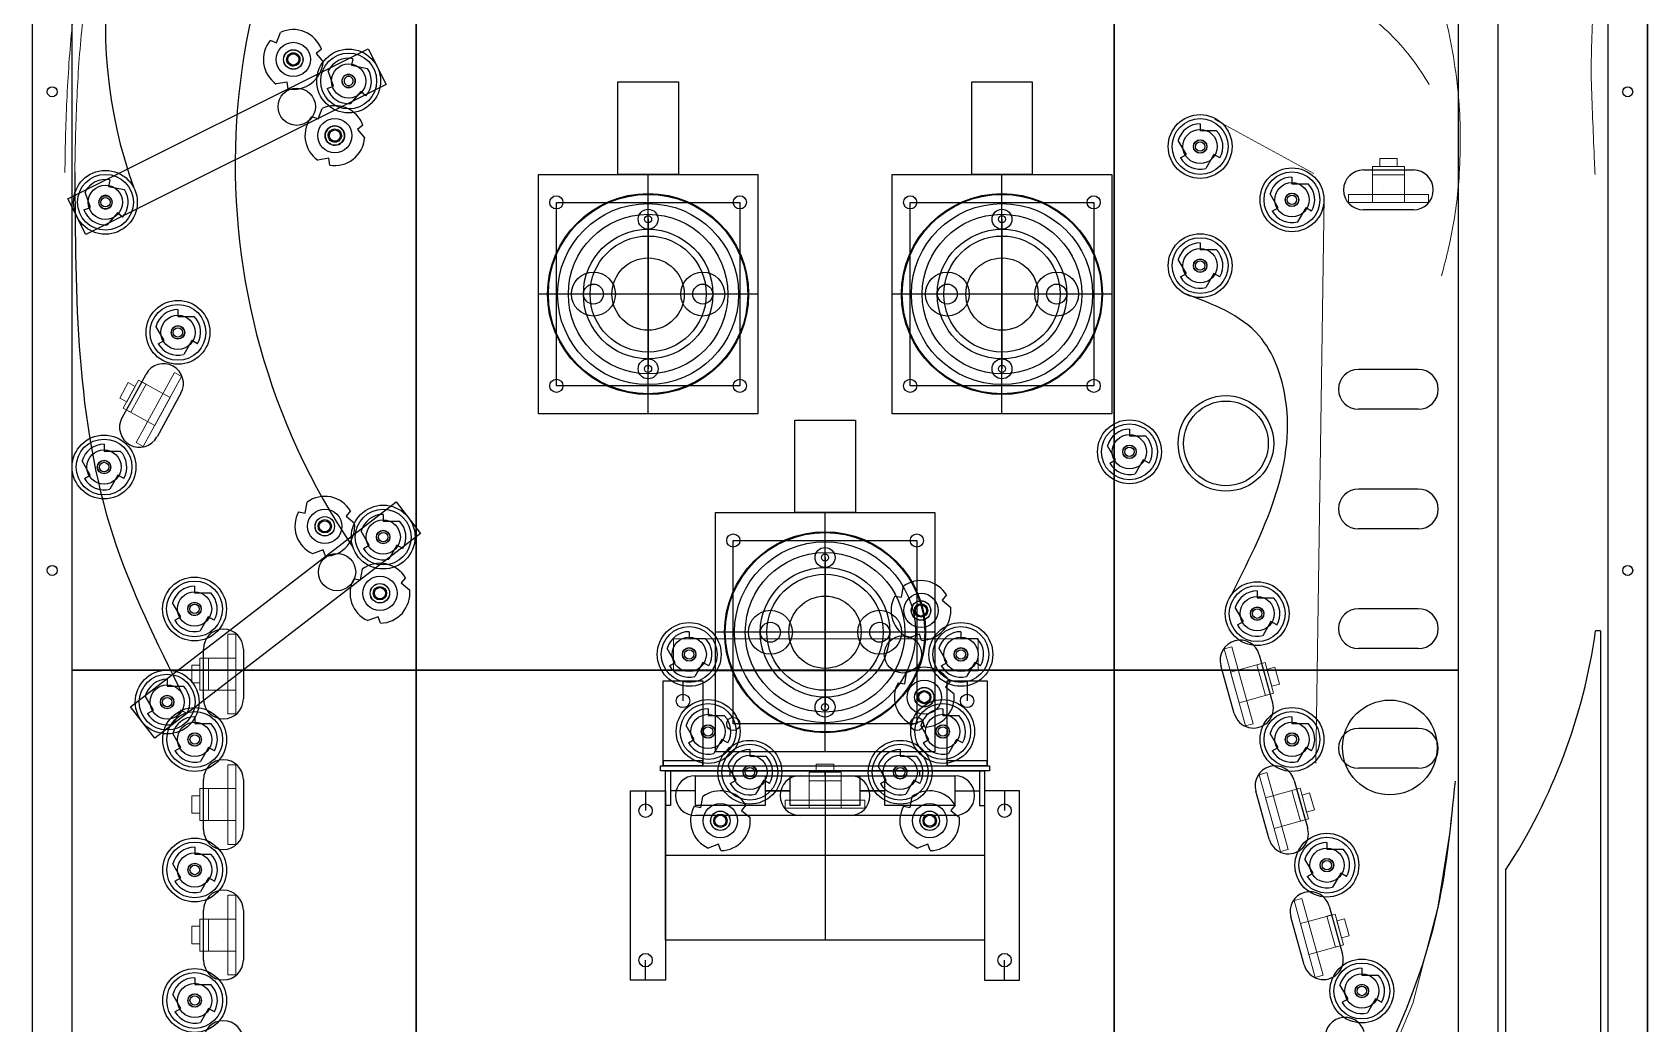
# Model space of a CAD drawing. Extents: x 374.4 to 394.6, y 456 to 498.
# Drawn here: x 374.37 to 394.62, y 477.32 to 489.75 of the extents above; entities that cross this region are included whole.
import ezdxf

# ---------------------------------------------------------------- set-up
doc = ezdxf.new("R2010")
doc.units = 0
doc.header["$LTSCALE"] = 5
doc.header["$MEASUREMENT"] = 0
for name, color, linetype in [('Z0_BOTCOMP', 4, 'Continuous'), ('Z0_CUT250', 4, 'Continuous'), ('Z0_CUT500', 4, 'Continuous'), ('Z0_LOWERTHIRD', 4, 'Continuous'), ('Z0_RUBBER', 4, 'Continuous'), ('Z0_TOPCOMP', 6, 'Continuous'), ('Z0_WOODOUTLINE', 5, 'Continuous'), ('Z_MODULAR', 5, 'Continuous')]:
    doc.layers.add(name, color=color, linetype=linetype)

msp = doc.modelspace()

# ---------------------------------------------------------------- linework, layer by layer
at = {"layer": 'Z0_BOTCOMP', "color": 4, "linetype": 'Continuous', "lineweight": 25}
for p, q in [((377.349, 489.645), (377.428, 489.615)), ((377.428, 489.615), (377.478, 489.745)), ((377.989, 489.535), (377.923, 489.482)), ((377.923, 489.482), (378.011, 489.374)), ((378.142, 489.07), (378.075, 489.262)), ((378.384, 489.415), (378.368, 489.332)), ((378.368, 489.332), (378.568, 489.293)), ((377.56, 489.12), (377.423, 489.098)), ((377.574, 489.036), (377.56, 489.12)), ((378.061, 489.042), (378.142, 489.07)), ((381.705, 487.964), (381.705, 489.124)), ((381.705, 489.124), (382.465, 489.124)), ((382.465, 489.124), (382.465, 487.964)), ((386.141, 487.964), (386.141, 489.124)), ((386.141, 489.124), (386.901, 489.124)), ((386.901, 489.124), (386.901, 487.964)), ((378.482, 489.004), (378.349, 488.851)), ((378.546, 488.949), (378.482, 489.004)), ((377.87, 488.691), (377.949, 488.661)), ((377.949, 488.661), (377.999, 488.791)), ((378.51, 488.581), (378.444, 488.527)), ((378.444, 488.527), (378.532, 488.42)), ((389.005, 488.599), (389.005, 488.514)), ((389.005, 488.514), (389.208, 488.514)), ((388.832, 488.214), (388.73, 488.39)), ((378.081, 488.166), (377.944, 488.143)), ((378.095, 488.082), (378.081, 488.166)), ((388.758, 488.172), (388.832, 488.214)), ((389.178, 488.214), (389.077, 488.038)), ((389.252, 488.172), (389.178, 488.214)), ((375.336, 487.895), (375.32, 487.811)), ((380.71, 487.964), (383.46, 487.964)), ((380.71, 484.964), (380.71, 487.964)), ((382.465, 487.964), (381.705, 487.964)), ((382.085, 484.964), (382.085, 487.964)), ((383.46, 487.964), (383.46, 484.964)), ((385.146, 487.964), (387.896, 487.964)), ((385.146, 484.964), (385.146, 487.964)), ((386.901, 487.964), (386.141, 487.964)), ((386.521, 484.964), (386.521, 487.964)), ((387.896, 487.964), (387.896, 484.964)), ((390.156, 487.931), (390.156, 487.846)), ((390.156, 487.846), (390.359, 487.846)), ((375.093, 487.549), (375.026, 487.741)), ((375.32, 487.811), (375.519, 487.773)), ((389.983, 487.546), (389.881, 487.722)), ((375.013, 487.521), (375.093, 487.549)), ((375.433, 487.484), (375.3, 487.33)), ((375.497, 487.428), (375.433, 487.484)), ((380.935, 487.614), (383.235, 487.614)), ((380.935, 485.314), (380.935, 487.614)), ((382.085, 485.314), (382.085, 487.614)), ((383.235, 487.614), (383.235, 485.314)), ((385.371, 487.614), (387.671, 487.614)), ((385.371, 485.314), (385.371, 487.614)), ((386.521, 485.314), (386.521, 487.614)), ((387.671, 487.614), (387.671, 485.314)), ((389.909, 487.503), (389.983, 487.546)), ((390.329, 487.546), (390.227, 487.37)), ((390.403, 487.503), (390.329, 487.546)), ((382.085, 487.402), (382.085, 485.527)), ((386.521, 487.402), (386.521, 485.527)), ((382.085, 485.736), (382.085, 487.193)), ((386.521, 485.736), (386.521, 487.193)), ((389.005, 487.106), (389.005, 487.021)), ((389.005, 487.021), (389.208, 487.021)), ((388.832, 486.721), (388.73, 486.897)), ((388.758, 486.679), (388.832, 486.721)), ((389.178, 486.721), (389.077, 486.546)), ((389.252, 486.679), (389.178, 486.721)), ((383.46, 486.464), (380.71, 486.464)), ((383.235, 486.464), (380.935, 486.464)), ((382.813, 486.464), (381.357, 486.464)), ((382.77, 486.464), (381.4, 486.464)), ((387.896, 486.464), (385.146, 486.464)), ((387.671, 486.464), (385.371, 486.464)), ((387.249, 486.464), (385.793, 486.464)), ((387.206, 486.464), (385.836, 486.464)), ((376.191, 486.269), (376.191, 486.184)), ((376.018, 485.884), (375.916, 486.06)), ((376.191, 486.184), (376.394, 486.184)), ((375.944, 485.841), (376.018, 485.884)), ((376.364, 485.884), (376.263, 485.708)), ((376.438, 485.841), (376.364, 485.884)), ((383.235, 485.314), (380.935, 485.314)), ((387.671, 485.314), (385.371, 485.314)), ((383.46, 484.964), (380.71, 484.964)), ((383.923, 483.725), (383.923, 484.885)), ((383.923, 484.885), (384.683, 484.885)), ((384.683, 484.885), (384.683, 483.725)), ((387.896, 484.964), (385.146, 484.964)), ((388.119, 484.772), (388.119, 484.687)), ((388.119, 484.687), (388.322, 484.687)), ((375.265, 484.581), (375.265, 484.496)), ((375.265, 484.496), (375.468, 484.496)), ((387.946, 484.387), (387.844, 484.563)), ((387.872, 484.344), (387.946, 484.387)), ((388.292, 484.387), (388.191, 484.211)), ((388.366, 484.344), (388.292, 484.387)), ((375.092, 484.196), (374.991, 484.372)), ((375.019, 484.154), (375.092, 484.196)), ((375.439, 484.196), (375.337, 484.02)), ((375.512, 484.154), (375.439, 484.196)), ((377.787, 483.719), (377.811, 483.856)), ((377.703, 483.734), (377.787, 483.719)), ((378.353, 483.747), (378.298, 483.681)), ((378.298, 483.681), (378.404, 483.592)), ((378.764, 483.703), (378.764, 483.618)), ((378.764, 483.618), (378.967, 483.618)), ((382.928, 483.725), (385.678, 483.725)), ((382.928, 480.725), (382.928, 483.725)), ((384.683, 483.725), (383.923, 483.725)), ((384.303, 480.725), (384.303, 483.725)), ((385.678, 483.725), (385.678, 480.725)), ((378.59, 483.318), (378.489, 483.494)), ((383.153, 483.375), (385.453, 483.375)), ((383.153, 481.075), (383.153, 483.375)), ((384.303, 481.075), (384.303, 483.375)), ((385.453, 483.375), (385.453, 481.075)), ((378.01, 483.258), (377.879, 483.21)), ((378.039, 483.178), (378.01, 483.258)), ((378.517, 483.276), (378.59, 483.318)), ((378.937, 483.318), (378.835, 483.142)), ((379.01, 483.276), (378.937, 483.318)), ((378.478, 482.88), (378.503, 483.017)), ((384.303, 483.162), (384.303, 481.287)), ((376.399, 482.802), (376.399, 482.717)), ((378.395, 482.895), (378.478, 482.88)), ((379.044, 482.908), (378.989, 482.843)), ((378.989, 482.843), (379.096, 482.753)), ((384.303, 481.496), (384.303, 482.953)), ((385.262, 482.664), (385.286, 482.801)), ((376.226, 482.417), (376.124, 482.593)), ((376.399, 482.717), (376.602, 482.717)), ((385.178, 482.679), (385.262, 482.664)), ((385.827, 482.692), (385.773, 482.627)), ((385.773, 482.627), (385.879, 482.537)), ((389.72, 482.743), (389.72, 482.658)), ((389.72, 482.658), (389.923, 482.658)), ((376.152, 482.375), (376.226, 482.417)), ((376.572, 482.417), (376.47, 482.241)), ((376.646, 482.375), (376.572, 482.417)), ((378.702, 482.419), (378.571, 482.371)), ((378.731, 482.339), (378.702, 482.419)), ((389.547, 482.358), (389.445, 482.534)), ((389.473, 482.316), (389.547, 482.358)), ((389.893, 482.358), (389.792, 482.182)), ((389.967, 482.316), (389.893, 482.358)), ((382.6, 482.232), (382.6, 482.147)), ((385.678, 482.225), (382.928, 482.225)), ((385.453, 482.225), (383.153, 482.225)), ((385.031, 482.225), (383.575, 482.225)), ((384.988, 482.225), (383.618, 482.225)), ((385.485, 482.203), (385.354, 482.155)), ((385.514, 482.123), (385.485, 482.203)), ((386.006, 482.232), (386.006, 482.147)), ((382.426, 481.847), (382.325, 482.022)), ((382.6, 482.147), (382.803, 482.147)), ((385.833, 481.847), (385.732, 482.022)), ((386.006, 482.147), (386.209, 482.147)), ((382.353, 481.804), (382.426, 481.847)), ((382.773, 481.847), (382.671, 481.671)), ((382.846, 481.804), (382.773, 481.847)), ((385.76, 481.804), (385.833, 481.847)), ((386.18, 481.847), (386.078, 481.671)), ((386.253, 481.804), (386.18, 481.847)), ((376.056, 481.635), (376.056, 481.55)), ((376.056, 481.55), (376.259, 481.55)), ((382.272, 480.552), (382.272, 481.614)), ((382.272, 481.614), (382.772, 481.614)), ((382.522, 481.614), (382.522, 481.364)), ((382.772, 481.614), (382.772, 480.552)), ((385.218, 481.592), (385.302, 481.578)), ((385.302, 481.578), (385.326, 481.715)), ((385.868, 481.605), (385.813, 481.54)), ((385.834, 480.552), (385.834, 481.614)), ((385.834, 481.614), (386.334, 481.614)), ((386.084, 481.614), (386.084, 481.364)), ((386.334, 481.614), (386.334, 480.552)), ((375.883, 481.25), (375.782, 481.426)), ((385.813, 481.54), (385.92, 481.451)), ((375.809, 481.207), (375.883, 481.25)), ((376.229, 481.25), (376.128, 481.074)), ((376.303, 481.207), (376.229, 481.25)), ((376.401, 481.166), (376.401, 481.081)), ((382.837, 481.266), (382.837, 481.181)), ((382.837, 481.181), (383.04, 481.181)), ((385.778, 481.266), (385.778, 481.181)), ((385.778, 481.181), (385.981, 481.181)), ((390.156, 481.166), (390.156, 481.081)), ((376.228, 480.781), (376.126, 480.957)), ((376.401, 481.081), (376.604, 481.081)), ((382.664, 480.881), (382.563, 481.057)), ((385.453, 481.075), (383.153, 481.075)), ((385.525, 481.116), (385.394, 481.069)), ((385.605, 480.881), (385.503, 481.057)), ((385.554, 481.036), (385.525, 481.116)), ((389.983, 480.781), (389.881, 480.957)), ((390.156, 481.081), (390.359, 481.081)), ((376.154, 480.739), (376.228, 480.781)), ((376.574, 480.781), (376.473, 480.606)), ((376.648, 480.739), (376.574, 480.781)), ((382.591, 480.838), (382.664, 480.881)), ((383.011, 480.881), (382.909, 480.705)), ((383.084, 480.838), (383.011, 480.881)), ((383.361, 480.755), (383.361, 480.67)), ((385.245, 480.755), (385.245, 480.67)), ((385.531, 480.838), (385.605, 480.881)), ((385.951, 480.881), (385.85, 480.705)), ((386.025, 480.838), (385.951, 480.881)), ((389.909, 480.739), (389.983, 480.781)), ((390.329, 480.781), (390.227, 480.606)), ((390.403, 480.739), (390.329, 480.781)), ((382.24, 480.489), (382.24, 480.552)), ((382.24, 480.552), (386.365, 480.552)), ((382.272, 480.614), (382.272, 480.552)), ((382.772, 480.614), (382.272, 480.614)), ((382.272, 480.552), (382.772, 480.552)), ((382.772, 480.552), (382.272, 480.552)), ((382.772, 480.552), (382.772, 480.614)), ((385.678, 480.725), (382.928, 480.725)), ((383.188, 480.37), (383.087, 480.546)), ((383.361, 480.67), (383.564, 480.67)), ((385.071, 480.37), (384.97, 480.546)), ((385.245, 480.67), (385.448, 480.67)), ((385.834, 480.614), (385.834, 480.552)), ((386.334, 480.614), (385.834, 480.614)), ((385.834, 480.552), (386.334, 480.552)), ((386.334, 480.552), (385.834, 480.552)), ((386.334, 480.552), (386.334, 480.614)), ((386.365, 480.552), (386.365, 480.489)), ((386.365, 480.489), (382.24, 480.489)), ((382.303, 478.364), (382.303, 480.489)), ((382.303, 480.489), (386.303, 480.489)), ((382.365, 480.489), (382.365, 480.052)), ((382.678, 480.427), (383.553, 480.427)), ((382.678, 480.052), (382.678, 480.427)), ((383.114, 480.328), (383.188, 480.37)), ((383.115, 480.427), (383.115, 480.489)), ((383.534, 480.37), (383.433, 480.195)), ((383.608, 480.328), (383.534, 480.37)), ((383.553, 480.427), (383.553, 480.052)), ((383.865, 480.427), (384.74, 480.427)), ((383.865, 480.052), (383.865, 480.427)), ((384.303, 480.427), (384.303, 480.489)), ((384.303, 480.489), (384.303, 478.364)), ((384.74, 480.427), (384.74, 480.052)), ((384.998, 480.328), (385.071, 480.37)), ((385.053, 480.427), (385.928, 480.427)), ((385.053, 480.052), (385.053, 480.427)), ((385.418, 480.37), (385.316, 480.195)), ((385.491, 480.328), (385.418, 480.37)), ((385.49, 480.427), (385.49, 480.489)), ((385.928, 480.427), (385.928, 480.052)), ((386.24, 480.489), (386.24, 480.052)), ((386.303, 480.489), (386.303, 478.364)), ((381.865, 477.864), (381.865, 480.239)), ((381.865, 480.239), (382.303, 480.239)), ((382.053, 480.239), (382.053, 479.989)), ((382.303, 480.239), (382.303, 477.864)), ((382.678, 480.239), (382.365, 480.239)), ((382.746, 480.028), (382.77, 480.165)), ((383.553, 480.239), (383.865, 480.239)), ((383.865, 480.239), (383.553, 480.239)), ((385.053, 480.239), (384.74, 480.239)), ((384.74, 480.239), (385.053, 480.239)), ((385.37, 480.028), (385.394, 480.165)), ((385.928, 480.239), (386.24, 480.239)), ((386.303, 480.239), (386.303, 477.864)), ((386.74, 480.239), (386.303, 480.239)), ((386.553, 480.239), (386.553, 479.989)), ((386.74, 477.864), (386.74, 480.239)), ((382.365, 480.052), (382.303, 480.052)), ((382.662, 480.043), (382.746, 480.028)), ((383.553, 480.052), (382.678, 480.052)), ((383.312, 480.056), (383.257, 479.991)), ((383.257, 479.991), (383.364, 479.901)), ((384.74, 480.052), (383.865, 480.052)), ((385.928, 480.052), (385.053, 480.052)), ((385.287, 480.043), (385.37, 480.028)), ((385.936, 480.056), (385.881, 479.991)), ((385.881, 479.991), (385.988, 479.901)), ((386.24, 480.052), (386.303, 480.052)), ((376.401, 479.53), (376.401, 479.445)), ((382.969, 479.567), (382.838, 479.519)), ((382.998, 479.487), (382.969, 479.567)), ((385.593, 479.567), (385.463, 479.519)), ((385.622, 479.487), (385.593, 479.567)), ((390.594, 479.59), (390.594, 479.505)), ((376.228, 479.145), (376.126, 479.321)), ((376.401, 479.445), (376.604, 479.445)), ((386.303, 479.427), (382.303, 479.427)), ((390.421, 479.205), (390.319, 479.381)), ((390.594, 479.505), (390.797, 479.505)), ((376.154, 479.103), (376.228, 479.145)), ((376.574, 479.145), (376.473, 478.969)), ((376.648, 479.103), (376.574, 479.145)), ((390.347, 479.162), (390.421, 479.205)), ((390.767, 479.205), (390.666, 479.029)), ((390.841, 479.162), (390.767, 479.205)), ((386.303, 478.364), (382.303, 478.364)), ((382.053, 477.864), (382.053, 478.114)), ((386.553, 477.864), (386.553, 478.114)), ((391.032, 478.013), (391.032, 477.928)), ((391.032, 477.928), (391.235, 477.928)), ((376.401, 477.894), (376.401, 477.809)), ((376.401, 477.809), (376.604, 477.809)), ((382.303, 477.864), (381.865, 477.864)), ((386.303, 477.864), (386.74, 477.864)), ((390.859, 477.628), (390.757, 477.804)), ((376.228, 477.509), (376.126, 477.685)), ((376.154, 477.466), (376.228, 477.509)), ((376.574, 477.509), (376.473, 477.333)), ((376.648, 477.466), (376.574, 477.509)), ((390.785, 477.586), (390.859, 477.628)), ((391.205, 477.628), (391.104, 477.453)), ((391.279, 477.586), (391.205, 477.628))]:
    msp.add_line(p, q, dxfattribs=at)
for centre, radius in [((377.637, 489.405), 0.121), ((389.005, 488.314), 0.085), ((389.005, 488.314), 0.059), ((375.282, 487.615), 0.059), ((382.085, 486.464), 1.25), ((380.935, 487.614), 0.0825), ((383.235, 487.614), 0.0825), ((386.521, 486.464), 1.25), ((385.371, 487.614), 0.0825), ((387.671, 487.614), 0.0825), ((390.156, 487.646), 0.085), ((390.156, 487.646), 0.059), ((382.085, 486.464), 1.135), ((382.085, 486.464), 1), ((382.085, 487.402), 0.125), ((382.085, 487.402), 0.0445), ((386.521, 486.464), 1.135), ((386.521, 486.464), 1), ((386.521, 487.402), 0.125), ((386.521, 487.402), 0.0445), ((382.085, 486.464), 0.812), ((386.521, 486.464), 0.812), ((382.085, 486.464), 0.728), ((386.521, 486.464), 0.728), ((382.085, 486.464), 0.453), ((386.521, 486.464), 0.453), ((389.005, 486.821), 0.085), ((389.005, 486.821), 0.059), ((381.4, 486.464), 0.275), ((382.77, 486.464), 0.275), ((385.836, 486.464), 0.275), ((387.206, 486.464), 0.275), ((381.4, 486.464), 0.125), ((382.77, 486.464), 0.125), ((385.836, 486.464), 0.125), ((387.206, 486.464), 0.125), ((376.191, 485.984), 0.085), ((376.191, 485.984), 0.059), ((382.085, 485.527), 0.125), ((386.521, 485.527), 0.125), ((380.935, 485.314), 0.0825), ((382.085, 485.527), 0.0445), ((383.235, 485.314), 0.0825), ((385.371, 485.314), 0.0825), ((386.521, 485.527), 0.0445), ((387.671, 485.314), 0.0825), ((375.265, 484.296), 0.085), ((388.119, 484.487), 0.085), ((388.119, 484.487), 0.059), ((375.265, 484.296), 0.059), ((378.032, 483.553), 0.121), ((378.032, 483.553), 0.0835), ((378.764, 483.418), 0.085), ((378.764, 483.418), 0.059), ((384.303, 482.225), 1.25), ((383.153, 483.375), 0.0825), ((385.453, 483.375), 0.0825), ((384.303, 482.225), 1.135), ((384.303, 482.225), 1), ((384.303, 483.162), 0.125), ((384.303, 483.162), 0.0445), ((384.303, 482.225), 0.812), ((378.723, 482.714), 0.121), ((378.723, 482.714), 0.0835), ((384.303, 482.225), 0.728), ((376.399, 482.517), 0.085), ((376.399, 482.517), 0.059), ((384.303, 482.225), 0.453), ((385.506, 482.498), 0.121), ((385.506, 482.498), 0.0835), ((383.618, 482.225), 0.275), ((384.988, 482.225), 0.275), ((389.72, 482.458), 0.085), ((389.72, 482.458), 0.059), ((383.618, 482.225), 0.125), ((384.988, 482.225), 0.125), ((382.6, 481.947), 0.085), ((382.6, 481.947), 0.059), ((386.006, 481.947), 0.085), ((386.006, 481.947), 0.059), ((376.056, 481.35), 0.085), ((376.056, 481.35), 0.059), ((382.522, 481.364), 0.0843), ((384.303, 481.287), 0.125), ((385.547, 481.411), 0.121), ((385.547, 481.411), 0.0835), ((386.084, 481.364), 0.0843), ((383.153, 481.075), 0.0825), ((384.303, 481.287), 0.0445), ((385.453, 481.075), 0.0825), ((376.401, 480.881), 0.085), ((376.401, 480.881), 0.059), ((382.837, 480.981), 0.085), ((382.837, 480.981), 0.059), ((385.778, 480.981), 0.085), ((385.778, 480.981), 0.059), ((390.156, 480.881), 0.085), ((390.156, 480.881), 0.059), ((383.361, 480.47), 0.085), ((385.245, 480.47), 0.085), ((383.361, 480.47), 0.059), ((385.245, 480.47), 0.059), ((382.053, 479.989), 0.0843), ((382.991, 479.862), 0.121), ((382.991, 479.862), 0.0835), ((385.615, 479.862), 0.121), ((385.615, 479.862), 0.0835), ((386.553, 479.989), 0.0843), ((376.401, 479.245), 0.085), ((390.594, 479.305), 0.085), ((390.594, 479.305), 0.059), ((376.401, 479.245), 0.059), ((382.053, 478.114), 0.0843), ((386.553, 478.114), 0.0843), ((391.032, 477.728), 0.085), ((391.032, 477.728), 0.059), ((376.401, 477.609), 0.085), ((376.401, 477.609), 0.059)]:
    msp.add_circle(centre, radius, dxfattribs=at)
for centre, radius, start, end in [((377.637, 489.405), 0.375, 140.2669, -124.8455), ((377.637, 489.405), 0.375, 20.2669, 115.1545), ((377.637, 489.405), 0.375, -99.7331, -4.8455), ((378.331, 489.135), 0.285, 79.1315, 153.6995), ((378.331, 489.135), 0.285, -40.8685, 33.6995), ((378.331, 489.135), 0.285, -160.8685, -86.3005), ((378.158, 488.451), 0.375, 140.2669, -124.8455), ((378.158, 488.451), 0.375, 20.2669, 115.1545), ((389.005, 488.314), 0.285, 90, 164.5679), ((389.005, 488.314), 0.285, -30, 44.5679), ((378.158, 488.451), 0.375, -99.7331, -4.8455), ((389.005, 488.314), 0.285, -150, -75.4321), ((375.282, 487.615), 0.285, 79.1315, 153.6995), ((390.156, 487.646), 0.285, 90, 164.5679), ((390.156, 487.646), 0.285, -30, 44.5679), ((375.282, 487.615), 0.285, -40.8685, 33.6995), ((375.282, 487.615), 0.285, -160.8685, -86.3005), ((390.156, 487.646), 0.285, -150, -75.4321), ((389.005, 486.821), 0.285, 90, 164.5679), ((389.005, 486.821), 0.285, -30, 44.5679), ((389.005, 486.821), 0.285, -150, -75.4321), ((376.191, 485.984), 0.285, 90, 164.5679), ((376.191, 485.984), 0.285, -30, 44.5679), ((376.191, 485.984), 0.285, -150, -75.4321), ((388.119, 484.487), 0.285, 90, 164.5679), ((388.119, 484.487), 0.285, -30, 44.5679), ((375.265, 484.296), 0.285, 90, 164.5679), ((375.265, 484.296), 0.285, -30, 44.5679), ((388.119, 484.487), 0.285, -150, -75.4321), ((375.265, 484.296), 0.285, -150, -75.4321), ((378.032, 483.553), 0.375, 31.1354, 126.023), ((378.032, 483.553), 0.375, 151.1354, -113.977), ((378.032, 483.553), 0.375, -88.8646, 6.023), ((378.764, 483.418), 0.285, 90, 164.5679), ((378.764, 483.418), 0.285, -30, 44.5679), ((378.764, 483.418), 0.285, -150, -75.4321), ((378.723, 482.714), 0.375, 31.1354, 126.023), ((376.399, 482.517), 0.285, 90, 164.5679), ((378.723, 482.714), 0.375, 151.1354, -113.977), ((385.506, 482.498), 0.375, 31.1354, 126.023), ((376.399, 482.517), 0.285, -30, 44.5679), ((378.723, 482.714), 0.375, -88.8646, 6.023), ((385.506, 482.498), 0.375, 151.1354, -113.977), ((389.72, 482.458), 0.285, 90, 164.5679), ((389.72, 482.458), 0.285, -30, 44.5679), ((376.399, 482.517), 0.285, -150, -75.4321), ((385.506, 482.498), 0.375, -88.8646, 6.023), ((382.6, 481.947), 0.285, 90, 164.5679), ((386.006, 481.947), 0.285, 90, 164.5679), ((389.72, 482.458), 0.285, -150, -75.4321), ((382.6, 481.947), 0.285, -30, 44.5679), ((386.006, 481.947), 0.285, -30, 44.5679), ((382.6, 481.947), 0.285, -150, -75.4321), ((385.547, 481.411), 0.375, 31.1354, 126.023), ((386.006, 481.947), 0.285, -150, -75.4321), ((376.056, 481.35), 0.285, 90, 164.5679), ((376.056, 481.35), 0.285, -30, 44.5679), ((385.547, 481.411), 0.375, 151.1354, -113.977), ((385.547, 481.411), 0.375, -88.8646, 6.023), ((376.056, 481.35), 0.285, -150, -75.4321), ((376.401, 480.881), 0.285, 90, 164.5679), ((382.837, 480.981), 0.285, 90, 164.5679), ((382.837, 480.981), 0.285, -30, 44.5679), ((385.778, 480.981), 0.285, 90, 164.5679), ((385.778, 480.981), 0.285, -30, 44.5679), ((390.156, 480.881), 0.285, 90, 164.5679), ((376.401, 480.881), 0.285, -30, 44.5679), ((390.156, 480.881), 0.285, -30, 44.5679), ((376.401, 480.881), 0.285, -150, -75.4321), ((382.837, 480.981), 0.285, -150, -75.4321), ((383.361, 480.47), 0.285, 90, 164.5679), ((385.245, 480.47), 0.285, 90, 164.5679), ((385.778, 480.981), 0.285, -150, -75.4321), ((390.156, 480.881), 0.285, -150, -75.4321), ((383.361, 480.47), 0.285, -30, 44.5679), ((385.245, 480.47), 0.285, -30, 44.5679), ((382.991, 479.862), 0.375, 31.1354, 126.023), ((383.361, 480.47), 0.285, -150, -75.4321), ((385.245, 480.47), 0.285, -150, -75.4321), ((385.615, 479.862), 0.375, 31.1354, 126.023), ((382.991, 479.862), 0.375, 151.1354, -113.977), ((385.615, 479.862), 0.375, 151.1354, -113.977), ((382.991, 479.862), 0.375, -88.8646, 6.023), ((385.615, 479.862), 0.375, -88.8646, 6.023), ((376.401, 479.245), 0.285, 90, 164.5679), ((390.594, 479.305), 0.285, 90, 164.5679), ((376.401, 479.245), 0.285, -30, 44.5679), ((390.594, 479.305), 0.285, -30, 44.5679), ((390.594, 479.305), 0.285, -150, -75.4321), ((376.401, 479.245), 0.285, -150, -75.4321), ((391.032, 477.728), 0.285, 90, 164.5679), ((391.032, 477.728), 0.285, -30, 44.5679), ((376.401, 477.609), 0.285, 90, 164.5679), ((376.401, 477.609), 0.285, -30, 44.5679), ((391.032, 477.728), 0.285, -150, -75.4321), ((376.401, 477.609), 0.285, -150, -75.4321)]:
    msp.add_arc(centre, radius, start, end, dxfattribs=at)
for centre in [(377.637, 489.405), (378.158, 488.451)]:
    msp.add_ellipse(centre, major_axis=(0.0297, 0.078), ratio=1, dxfattribs=at)
at = {"layer": 'Z0_BOTCOMP', "color": 4, "linetype": 'Continuous', "lineweight": 25, "extrusion": (0, 0, -1)}
for centre, major_axis in [((378.331, 489.135), (0.016, 0.0835)), ((378.331, 489.135), (0.0111, 0.0579)), ((378.158, 488.451), (-0.113, 0.043)), ((375.282, 487.615), (0.016, 0.0835))]:
    msp.add_ellipse(centre, major_axis=major_axis, ratio=1, start_param=4.712389, end_param=10.995574, dxfattribs=at)
at = {"layer": 'Z0_CUT250', "color": 3, "linetype": 'Continuous', "lineweight": 25}
msp.add_circle((389.328, 484.592), 0.599, dxfattribs=at)
at = {"layer": 'Z0_CUT500', "color": 5, "linetype": 'Continuous', "lineweight": 25}
for p, q in [((391.053, 488.02), (391.678, 488.02)), ((391.678, 487.52), (391.053, 487.52)), ((375.49, 484.914), (375.791, 485.462)), ((391.74, 485.52), (390.99, 485.52)), ((376.229, 485.222), (375.929, 484.674)), ((391.74, 485.02), (390.99, 485.02)), ((391.74, 484.02), (390.99, 484.02)), ((391.74, 483.52), (390.99, 483.52)), ((391.74, 482.52), (390.99, 482.52)), ((376.511, 481.389), (376.511, 482.014)), ((377.011, 482.014), (377.011, 481.389)), ((391.74, 482.02), (390.99, 482.02)), ((389.433, 481.207), (389.265, 481.809)), ((389.747, 481.943), (389.914, 481.341)), ((391.74, 481.02), (390.99, 481.02)), ((376.511, 479.752), (376.511, 480.377)), ((377.011, 480.377), (377.011, 479.752)), ((382.678, 480.427), (385.928, 480.427)), ((383.99, 480.427), (384.615, 480.427)), ((390.185, 480.366), (390.353, 479.764)), ((391.74, 480.52), (390.99, 480.52)), ((389.871, 479.63), (389.703, 480.233)), ((385.928, 479.927), (382.678, 479.927)), ((384.615, 479.927), (383.99, 479.927)), ((376.511, 478.116), (376.511, 478.741)), ((377.011, 478.741), (377.011, 478.116)), ((390.623, 478.79), (390.791, 478.188)), ((390.309, 478.054), (390.142, 478.656))]:
    msp.add_line(p, q, dxfattribs=at)
for centre, radius in [((377.637, 489.405), 0.122), ((377.68, 488.813), 0.234), ((378.158, 488.451), 0.122), ((389.005, 488.314), 0.0825), ((375.282, 487.615), 0.0825), ((382.085, 486.464), 1.26), ((386.521, 486.464), 1.26), ((390.156, 487.646), 0.0825), ((389.005, 486.821), 0.0825), ((376.191, 485.984), 0.0825), ((389.328, 484.592), 0.531), ((388.119, 484.487), 0.0825), ((375.265, 484.296), 0.0825), ((378.032, 483.553), 0.122), ((378.764, 483.418), 0.0825), ((384.303, 482.225), 1.26), ((378.185, 482.979), 0.234), ((378.723, 482.714), 0.122), ((376.399, 482.517), 0.0825), ((385.506, 482.498), 0.122), ((389.72, 482.458), 0.0825), ((385.28, 481.948), 0.234), ((382.6, 481.947), 0.0825), ((386.006, 481.947), 0.0825), ((376.056, 481.35), 0.0825), ((385.547, 481.411), 0.122), ((391.383, 480.781), 0.594), ((376.401, 480.881), 0.0825), ((382.837, 480.981), 0.0825), ((385.778, 480.981), 0.0825), ((390.156, 480.881), 0.0825), ((383.361, 480.47), 0.0825), ((385.245, 480.47), 0.0825), ((382.991, 479.862), 0.122), ((385.615, 479.862), 0.122), ((376.401, 479.245), 0.0825), ((390.594, 479.305), 0.0825), ((391.032, 477.728), 0.0825), ((376.401, 477.609), 0.0825)]:
    msp.add_circle(centre, radius, dxfattribs=at)
for centre, start, end in [((391.053, 487.77), 90, -90), ((391.678, 487.77), -90, 90), ((376.01, 485.342), -28.7404, 151.2596), ((390.99, 485.27), 90, -90), ((391.74, 485.27), -90, 90), ((375.709, 484.794), 151.2596, -28.7404), ((390.99, 483.77), 90, -90), ((391.74, 483.77), -90, 90), ((390.99, 482.27), 90, -90), ((391.74, 482.27), -90, 90), ((376.761, 482.014), 0, 180), ((389.506, 481.876), 15.5294, -164.4706), ((376.761, 481.389), 180, 0), ((389.674, 481.274), -164.4706, 15.5294), ((390.99, 480.77), 90, -90), ((391.74, 480.77), -90, 90), ((376.761, 480.377), 0, 180), ((389.944, 480.3), 15.5294, -164.4706), ((382.678, 480.177), 90, -90), ((383.99, 480.177), 90, -90), ((384.615, 480.177), -90, 90), ((385.928, 480.177), -90, 90), ((376.761, 479.752), 180, 0), ((390.112, 479.697), -164.4706, 15.5294), ((376.761, 478.741), 0, 180), ((390.382, 478.723), 15.5294, -164.4706), ((376.761, 478.116), 180, 0), ((390.55, 478.121), -164.4706, 15.5294), ((376.761, 477.105), 0, 180), ((390.821, 477.147), 15.5294, -164.4706)]:
    msp.add_arc(centre, 0.25, start, end, dxfattribs=at)
msp.add_ellipse((378.331, 489.135), major_axis=(0.081, -0.0156), ratio=1, dxfattribs=at)
at = {"layer": 'Z0_LOWERTHIRD', "color": 5, "linetype": 'Continuous', "lineweight": 25}
for p, q in [((374.365, 498), (374.366, 459.602)), ((394.615, 498), (394.615, 460.165))]:
    msp.add_line(p, q, dxfattribs=at)
at = {"layer": 'Z0_LOWERTHIRD', "color": 6, "linetype": 'Continuous', "lineweight": 25}
for p, q in [((394.024, 482.242), (393.961, 482.242)), ((394.024, 482.242), (394.024, 468.305)), ((392.834, 479.242), (392.834, 468.305))]:
    msp.add_line(p, q, dxfattribs=at)
at = {"layer": 'Z0_LOWERTHIRD', "color": 5, "linetype": 'Continuous', "lineweight": 25}
for centre in [(374.615, 489), (394.365, 489), (374.615, 483), (394.365, 483)]:
    msp.add_circle(centre, 0.0625, dxfattribs=at)
at = {"layer": 'Z0_LOWERTHIRD', "color": 6, "linetype": 'Continuous', "lineweight": 25}
msp.add_arc((386.69, 483.263), 7.343, -33.203, -7.9927, dxfattribs=at)
at = {"layer": 'Z0_RUBBER', "color": 2, "linetype": 'Continuous', "lineweight": 25}
for centre, radius in [((377.637, 489.405), 0.215), ((377.637, 489.405), 0.07), ((378.331, 489.135), 0.4), ((378.331, 489.135), 0.215), ((378.158, 488.451), 0.215), ((389.005, 488.314), 0.4), ((378.158, 488.451), 0.07), ((389.005, 488.314), 0.215), ((390.156, 487.646), 0.4), ((375.282, 487.615), 0.4), ((375.282, 487.615), 0.215), ((390.156, 487.646), 0.215), ((389.005, 486.821), 0.4), ((389.005, 486.821), 0.215), ((376.191, 485.984), 0.4), ((376.191, 485.984), 0.215), ((388.119, 484.487), 0.4), ((375.265, 484.296), 0.4), ((388.119, 484.487), 0.215), ((375.265, 484.296), 0.215), ((378.764, 483.418), 0.4), ((378.032, 483.553), 0.215), ((378.032, 483.553), 0.07), ((378.764, 483.418), 0.215), ((376.399, 482.517), 0.4), ((378.723, 482.714), 0.215), ((378.723, 482.714), 0.07), ((389.72, 482.458), 0.4), ((376.399, 482.517), 0.215), ((385.506, 482.498), 0.215), ((385.506, 482.498), 0.07), ((389.72, 482.458), 0.215), ((382.6, 481.947), 0.4), ((382.6, 481.947), 0.215), ((386.006, 481.947), 0.4), ((386.006, 481.947), 0.215), ((376.056, 481.35), 0.4), ((376.056, 481.35), 0.215), ((385.547, 481.411), 0.215), ((382.837, 480.981), 0.4), ((385.778, 480.981), 0.4), ((385.547, 481.411), 0.07), ((376.401, 480.881), 0.4), ((382.837, 480.981), 0.215), ((385.778, 480.981), 0.215), ((390.156, 480.881), 0.4), ((376.401, 480.881), 0.215), ((390.156, 480.881), 0.215), ((383.361, 480.47), 0.4), ((385.245, 480.47), 0.4), ((383.361, 480.47), 0.215), ((385.245, 480.47), 0.215), ((382.991, 479.862), 0.215), ((382.991, 479.862), 0.07), ((385.615, 479.862), 0.215), ((385.615, 479.862), 0.07), ((376.401, 479.245), 0.4), ((390.594, 479.305), 0.4), ((376.401, 479.245), 0.215), ((390.594, 479.305), 0.215), ((391.032, 477.728), 0.4), ((376.401, 477.609), 0.4), ((391.032, 477.728), 0.215), ((376.401, 477.609), 0.215)]:
    msp.add_circle(centre, radius, dxfattribs=at)
at = {"layer": 'Z0_TOPCOMP', "color": 6, "linetype": 'Continuous', "lineweight": 25}
for p, q in [((374.365, 498), (374.365, 456)), ((374.865, 456), (374.865, 498)), ((392.24, 498), (392.24, 456)), ((392.74, 456), (392.74, 498)), ((394.115, 498), (394.115, 456)), ((394.615, 456), (394.615, 498)), ((374.812, 487.66), (378.577, 489.538)), ((378.577, 489.538), (378.8, 489.09)), ((378.8, 489.09), (375.036, 487.212)), ((375.036, 487.212), (374.812, 487.66)), ((375.596, 481.292), (378.928, 483.86)), ((378.928, 483.86), (379.233, 483.464)), ((379.233, 483.464), (375.901, 480.896)), ((375.901, 480.896), (375.596, 481.292))]:
    msp.add_line(p, q, dxfattribs=at)
at = {"layer": 'Z0_TOPCOMP', "color": 6, "linetype": 'Continuous', "lineweight": 5}
for p, q in [((390.431, 487.977), (389.188, 488.651)), ((391.166, 487.614), (391.166, 488.064)), ((391.166, 488.064), (391.566, 488.064)), ((391.256, 488.064), (391.256, 488.164)), ((391.256, 488.164), (391.476, 488.164)), ((391.476, 488.064), (391.256, 488.064)), ((391.476, 488.164), (391.476, 488.064)), ((391.566, 488.064), (391.566, 487.614)), ((391.166, 487.957), (391.166, 488.02)), ((391.166, 488.02), (391.566, 488.02)), ((391.566, 487.957), (391.166, 487.957)), ((391.566, 488.02), (391.566, 487.957)), ((390.561, 487.681), (390.454, 480.583)), ((390.803, 487.77), (390.803, 487.77)), ((390.866, 487.714), (390.866, 487.614)), ((391.866, 487.714), (390.866, 487.714)), ((391.303, 487.77), (391.303, 487.77)), ((391.866, 487.614), (391.866, 487.714)), ((391.928, 487.77), (391.928, 487.77)), ((391.928, 487.77), (391.928, 487.77)), ((390.866, 487.614), (391.866, 487.614)), ((391.566, 487.614), (391.166, 487.614)), ((376.15, 485.479), (375.669, 484.602)), ((375.756, 484.554), (376.237, 485.431)), ((376.13, 485.561), (376.13, 485.561)), ((376.13, 485.561), (376.13, 485.561)), ((376.237, 485.431), (376.15, 485.479)), ((375.462, 485.161), (375.567, 485.354)), ((375.506, 485.034), (375.698, 485.385)), ((375.544, 485.013), (375.737, 485.363)), ((375.655, 485.306), (375.549, 485.113)), ((375.567, 485.354), (375.655, 485.306)), ((375.792, 485.333), (375.599, 484.983)), ((375.698, 485.385), (376.093, 485.168)), ((375.737, 485.363), (375.792, 485.333)), ((375.549, 485.113), (375.462, 485.161)), ((375.901, 484.817), (375.506, 485.034)), ((375.599, 484.983), (375.544, 485.013)), ((375.83, 485.013), (375.83, 485.013)), ((376.093, 485.168), (375.901, 484.817)), ((375.669, 484.602), (375.756, 484.554)), ((375.589, 484.575), (375.589, 484.575)), ((376.761, 482.264), (376.761, 482.264)), ((376.761, 482.264), (376.761, 482.264)), ((376.817, 482.201), (376.817, 481.201)), ((376.917, 482.201), (376.817, 482.201)), ((376.917, 481.201), (376.917, 482.201)), ((382.403, 482.142), (386.224, 482.142)), ((382.403, 481.74), (382.403, 482.142)), ((382.403, 482.142), (382.403, 482.142)), ((386.224, 482.142), (386.224, 481.74)), ((389.402, 482.042), (389.305, 482.015)), ((389.305, 482.015), (389.573, 481.051)), ((389.67, 481.078), (389.402, 482.042)), ((389.439, 482.117), (389.439, 482.117)), ((376.367, 481.811), (376.467, 481.811)), ((376.367, 481.591), (376.367, 481.811)), ((376.467, 481.901), (376.917, 481.901)), ((376.467, 481.501), (376.467, 481.901)), ((376.467, 481.811), (376.467, 481.591)), ((376.511, 481.901), (376.573, 481.901)), ((376.511, 481.501), (376.511, 481.901)), ((376.573, 481.901), (376.573, 481.501)), ((376.917, 481.901), (376.917, 481.501)), ((389.386, 481.726), (389.819, 481.846)), ((389.717, 481.818), (389.777, 481.835)), ((389.824, 481.432), (389.717, 481.818)), ((389.777, 481.835), (389.884, 481.449)), ((389.819, 481.846), (389.926, 481.461)), ((389.843, 481.76), (389.94, 481.786)), ((389.902, 481.548), (389.843, 481.76)), ((389.94, 481.786), (389.999, 481.574)), ((376.467, 481.591), (376.367, 481.591)), ((376.761, 481.639), (376.761, 481.639)), ((386.224, 481.74), (382.403, 481.74)), ((389.493, 481.34), (389.386, 481.726)), ((389.573, 481.635), (389.573, 481.635)), ((389.999, 481.574), (389.902, 481.548)), ((376.917, 481.501), (376.467, 481.501)), ((376.573, 481.501), (376.511, 481.501)), ((389.926, 481.461), (389.493, 481.34)), ((389.884, 481.449), (389.824, 481.432)), ((376.817, 481.201), (376.917, 481.201)), ((376.761, 481.139), (376.761, 481.139)), ((389.573, 481.051), (389.67, 481.078)), ((389.74, 481.033), (389.74, 481.033)), ((389.74, 481.033), (389.74, 481.033)), ((376.761, 480.627), (376.761, 480.627)), ((376.761, 480.627), (376.761, 480.627)), ((376.817, 480.565), (376.817, 479.565)), ((376.917, 480.565), (376.817, 480.565)), ((376.917, 479.565), (376.917, 480.565)), ((384.193, 480.47), (384.193, 480.57)), ((384.193, 480.57), (384.413, 480.57)), ((384.413, 480.57), (384.413, 480.47)), ((389.877, 480.54), (389.877, 480.54)), ((384.103, 480.02), (384.103, 480.47)), ((384.103, 480.47), (384.503, 480.47)), ((384.103, 480.364), (384.103, 480.427)), ((384.103, 480.427), (384.503, 480.427)), ((384.503, 480.364), (384.103, 480.364)), ((384.413, 480.47), (384.193, 480.47)), ((384.503, 480.47), (384.503, 480.02)), ((384.503, 480.427), (384.503, 480.364)), ((389.84, 480.465), (389.744, 480.438)), ((389.744, 480.438), (390.011, 479.475)), ((390.108, 479.502), (389.84, 480.465)), ((392.146, 479.799), (392.2, 480.358)), ((376.367, 480.175), (376.467, 480.175)), ((376.367, 479.955), (376.367, 480.175)), ((376.467, 480.265), (376.917, 480.265)), ((376.467, 479.865), (376.467, 480.265)), ((376.467, 480.175), (376.467, 479.955)), ((376.511, 480.265), (376.573, 480.265)), ((376.511, 479.865), (376.511, 480.265)), ((376.573, 480.265), (376.573, 479.865)), ((376.917, 480.265), (376.917, 479.865)), ((383.74, 480.177), (383.74, 480.177)), ((384.24, 480.177), (384.24, 480.177)), ((384.865, 480.177), (384.865, 480.177)), ((384.865, 480.177), (384.865, 480.177)), ((389.824, 480.149), (390.257, 480.27)), ((389.931, 479.764), (389.824, 480.149)), ((390.155, 480.241), (390.215, 480.258)), ((390.262, 479.856), (390.155, 480.241)), ((390.215, 480.258), (390.322, 479.873)), ((390.257, 480.27), (390.365, 479.884)), ((390.282, 480.183), (390.378, 480.21)), ((390.34, 479.971), (390.282, 480.183)), ((390.378, 480.21), (390.437, 479.998)), ((376.467, 479.955), (376.367, 479.955)), ((376.761, 480.002), (376.761, 480.002)), ((383.803, 480.12), (383.803, 480.02)), ((384.803, 480.12), (383.803, 480.12)), ((383.803, 480.02), (384.803, 480.02)), ((384.503, 480.02), (384.103, 480.02)), ((384.803, 480.02), (384.803, 480.12)), ((390.011, 480.059), (390.011, 480.059)), ((390.437, 479.998), (390.34, 479.971)), ((376.917, 479.865), (376.467, 479.865)), ((376.573, 479.865), (376.511, 479.865)), ((390.365, 479.884), (389.931, 479.764)), ((390.322, 479.873), (390.262, 479.856)), ((391.985, 478.777), (392.146, 479.799)), ((376.817, 479.565), (376.917, 479.565)), ((376.761, 479.502), (376.761, 479.502)), ((390.011, 479.475), (390.108, 479.502)), ((390.179, 479.456), (390.179, 479.456)), ((390.179, 479.456), (390.179, 479.456)), ((376.761, 478.991), (376.761, 478.991)), ((376.761, 478.991), (376.761, 478.991)), ((376.817, 478.929), (376.817, 477.929)), ((376.917, 478.929), (376.817, 478.929)), ((376.917, 477.929), (376.917, 478.929)), ((390.316, 478.964), (390.316, 478.964)), ((390.278, 478.889), (390.182, 478.862)), ((390.182, 478.862), (390.449, 477.898)), ((390.546, 477.925), (390.278, 478.889)), ((391.673, 477.572), (391.985, 478.777)), ((376.367, 478.539), (376.467, 478.539)), ((376.367, 478.319), (376.367, 478.539)), ((376.467, 478.629), (376.917, 478.629)), ((376.467, 478.229), (376.467, 478.629)), ((376.467, 478.539), (376.467, 478.319)), ((376.511, 478.629), (376.573, 478.629)), ((376.511, 478.229), (376.511, 478.629)), ((376.573, 478.629), (376.573, 478.229)), ((376.917, 478.629), (376.917, 478.229)), ((390.262, 478.573), (390.696, 478.693)), ((390.369, 478.187), (390.262, 478.573)), ((390.593, 478.665), (390.653, 478.682)), ((390.7, 478.279), (390.593, 478.665)), ((390.653, 478.682), (390.761, 478.296)), ((390.696, 478.693), (390.803, 478.308)), ((390.72, 478.607), (390.816, 478.633)), ((390.779, 478.395), (390.72, 478.607)), ((390.816, 478.633), (390.875, 478.421)), ((376.467, 478.319), (376.367, 478.319)), ((376.761, 478.366), (376.761, 478.366)), ((390.803, 478.308), (390.369, 478.187)), ((390.449, 478.482), (390.449, 478.482)), ((390.875, 478.421), (390.779, 478.395)), ((376.917, 478.229), (376.467, 478.229)), ((376.573, 478.229), (376.511, 478.229)), ((390.761, 478.296), (390.7, 478.279)), ((376.817, 477.929), (376.917, 477.929)), ((390.449, 477.898), (390.546, 477.925)), ((376.761, 477.866), (376.761, 477.866)), ((390.617, 477.88), (390.617, 477.88)), ((390.617, 477.88), (390.617, 477.88)), ((391.21, 476.475), (391.673, 477.572)), ((376.761, 477.355), (376.761, 477.355)), ((376.761, 477.355), (376.761, 477.355)), ((390.754, 477.387), (390.754, 477.387))]:
    msp.add_line(p, q, dxfattribs=at)
at = {"layer": 'Z0_TOPCOMP', "color": 6, "linetype": 'Continuous', "lineweight": 25}
for centre in [(378.331, 489.135), (389.005, 488.314), (375.282, 487.615), (390.156, 487.646), (389.005, 486.821), (376.191, 485.984), (388.119, 484.487), (375.265, 484.296), (378.764, 483.418), (376.399, 482.517), (389.72, 482.458), (382.6, 481.947), (386.006, 481.947), (376.056, 481.35), (376.401, 480.881), (382.837, 480.981), (385.778, 480.981), (390.156, 480.881), (383.361, 480.47), (385.245, 480.47), (376.401, 479.245), (390.594, 479.305), (376.401, 477.609), (391.032, 477.728)]:
    msp.add_circle(centre, 0.35, dxfattribs=at)
for centre, radius, start, end in [((381.226, 489.826), 5.945, 141.824, -160.0252), ((385.445, 488.087), 8.536, 140.6428, -145.8079)]:
    msp.add_arc(centre, radius, start, end, dxfattribs=at)
at = {"layer": 'Z0_TOPCOMP', "color": 6, "linetype": 'Continuous', "lineweight": 5}
for points, knots in [([(374.774, 487.987), (374.776, 488.13), (374.783, 488.588), (374.817, 489.358), (374.899, 490.206), (375.086, 490.943), (375.298, 491.577), (375.594, 492.242), (375.997, 492.919), (376.497, 493.602), (377, 494.22), (377.48, 494.794), (377.955, 495.304), (378.461, 495.755), (379.006, 496.126), (379.565, 496.434), (380.166, 496.716), (380.802, 496.981), (381.479, 497.209), (382.137, 497.377), (382.777, 497.457), (383.386, 497.476), (384.01, 497.482), (384.65, 497.508), (385.303, 497.517), (385.911, 497.479), (386.464, 497.379), (386.962, 497.249), (387.478, 497.087), (388.013, 496.905), (388.564, 496.692), (388.915, 496.513), (389.09, 496.424)], [0, 0, 0, 0, 0.021389, 0.06831, 0.115056, 0.148259, 0.181517, 0.214694, 0.25667, 0.298792, 0.340914, 0.375623, 0.410331, 0.444917, 0.476599, 0.508379, 0.540143, 0.575642, 0.611165, 0.646606, 0.676825, 0.70715, 0.737486, 0.770048, 0.802601, 0.835063, 0.860651, 0.886294, 0.911934, 0.941305, 0.970682, 1, 1, 1, 1]), ([(374.899, 487.987), (374.901, 488.13), (374.908, 488.588), (374.942, 489.358), (375.024, 490.206), (375.211, 490.943), (375.423, 491.577), (375.719, 492.242), (376.122, 492.919), (376.622, 493.602), (377.125, 494.22), (377.605, 494.794), (378.08, 495.304), (378.586, 495.755), (379.131, 496.126), (379.69, 496.434), (380.291, 496.716), (380.927, 496.981), (381.604, 497.209), (382.262, 497.377), (382.902, 497.457), (383.511, 497.476), (384.135, 497.482), (384.775, 497.508), (385.428, 497.517), (386.036, 497.479), (386.589, 497.379), (387.087, 497.249), (387.603, 497.087), (388.138, 496.905), (388.689, 496.692), (389.04, 496.513), (389.215, 496.424)], [0, 0, 0, 0, 0.021389, 0.06831, 0.115056, 0.148259, 0.181517, 0.214694, 0.25667, 0.298792, 0.340914, 0.375623, 0.410331, 0.444917, 0.476599, 0.508379, 0.540143, 0.575642, 0.611165, 0.646606, 0.676825, 0.70715, 0.737486, 0.770048, 0.802601, 0.835063, 0.860651, 0.886294, 0.911934, 0.941305, 0.970682, 1, 1, 1, 1]), ([(392.032, 486.693), (392.062, 486.81), (392.123, 487.043), (392.194, 487.398), (392.244, 487.787), (392.268, 488.209), (392.267, 488.662), (392.229, 489.139), (392.15, 489.638), (392.029, 490.155), (391.891, 490.618), (391.737, 491.026), (391.574, 491.379), (391.395, 491.733), (391.207, 492.091), (391.001, 492.448), (390.78, 492.788), (390.546, 493.111), (390.3, 493.417), (390.029, 493.719), (389.715, 493.994), (389.442, 494.215), (389.277, 494.343), (389.225, 494.383)], [0, 0, 0, 0, 0.041752, 0.083516, 0.12522, 0.177411, 0.229652, 0.281816, 0.34297, 0.404217, 0.46541, 0.510211, 0.555083, 0.599955, 0.647451, 0.694955, 0.742417, 0.787755, 0.833111, 0.87841, 0.927873, 0.977436, 1, 1, 1, 1]), ([(387.938, 490.482), (388.017, 490.487), (388.271, 490.506), (388.701, 490.529), (389.174, 490.534), (389.593, 490.498), (389.959, 490.449), (390.298, 490.364), (390.608, 490.25), (390.889, 490.115), (391.166, 489.932), (391.428, 489.693), (391.675, 489.411), (391.808, 489.199), (391.874, 489.093)], [0, 0, 0, 0, 0.053797, 0.171967, 0.2899, 0.372719, 0.455555, 0.538064, 0.607988, 0.678029, 0.747679, 0.831632, 0.915974, 1, 1, 1, 1]), ([(393.886, 490.569), (393.902, 490.413), (393.935, 490.102), (393.911, 489.632), (393.904, 489.156), (393.926, 488.674), (393.941, 488.274), (393.952, 488.038), (393.955, 487.964)], [0, 0, 0, 0, 0.179294, 0.359628, 0.539914, 0.727353, 0.914797, 1, 1, 1, 1])]:
    msp.add_open_spline(points, degree=3, knots=knots, dxfattribs=at)
at = {"layer": 'Z0_TOPCOMP', "color": 6, "linetype": 'Continuous', "lineweight": 25}
for points in [[(374.899, 487.987), (375.375, 483.441), (376.253, 481.436)], [(389.392, 482.687), (390.077, 485.144), (389.744, 485.942), (388.808, 486.473)], [(392.2, 480.358), (391.985, 478.777), (389.904, 474.443)]]:
    msp.add_spline(points, degree=3, dxfattribs=at)
at = {"layer": 'Z0_WOODOUTLINE', "color": 5, "linetype": 'Continuous', "lineweight": 25}
for p, q in [((374.365, 498), (374.366, 459.602)), ((394.615, 498), (394.615, 460.165))]:
    msp.add_line(p, q, dxfattribs=at)
at = {"layer": 'Z_MODULAR', "color": 5, "linetype": 'Continuous', "lineweight": 25}
for p, q in [((374.365, 498), (374.365, 456)), ((394.615, 456), (394.615, 498)), ((374.865, 481.75), (374.865, 490.5)), ((379.178, 490.5), (379.178, 481.75)), ((379.178, 481.75), (379.178, 490.5)), ((387.928, 481.75), (387.928, 490.5)), ((387.928, 490.5), (387.928, 481.75)), ((392.24, 490.5), (392.24, 481.75)), ((379.178, 481.75), (374.865, 481.75)), ((374.865, 481.75), (379.178, 481.75)), ((374.865, 473), (374.865, 481.75)), ((379.178, 481.75), (379.178, 473)), ((387.928, 481.75), (379.178, 481.75)), ((379.178, 473), (379.178, 481.75)), ((379.178, 481.75), (387.928, 481.75)), ((392.24, 481.75), (387.928, 481.75)), ((387.928, 481.75), (392.24, 481.75)), ((387.928, 473), (387.928, 481.75)), ((387.928, 481.75), (387.928, 473)), ((392.24, 481.75), (392.24, 473))]:
    msp.add_line(p, q, dxfattribs=at)

doc.saveas('drawing.dxf')
